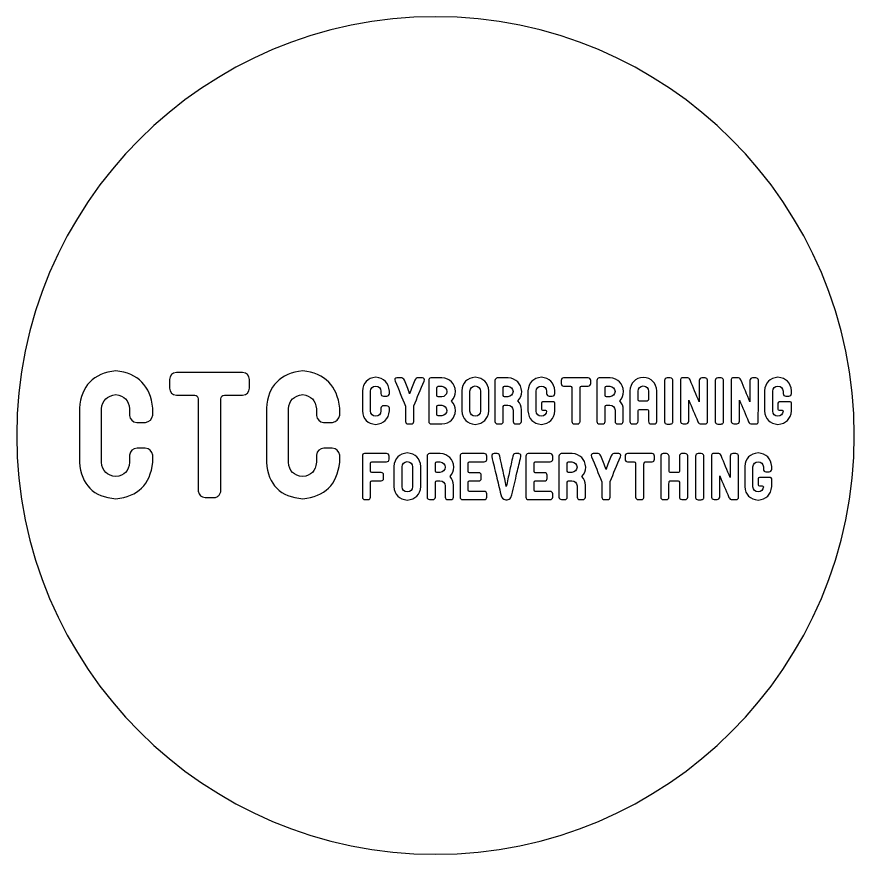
# Model space of a CAD drawing. Extents: x 38 to 447, y 163 to 471.
# Drawn here: x 165.5 to 247.7, y 163.4 to 245.7 of the extents above; entities that cross this region are included whole.
import ezdxf

# ---------------------------------------------------------------- set-up
doc = ezdxf.new("R2010")
doc.units = 0
doc.header["$MEASUREMENT"] = 0
doc.layers.add('LAYER_1', color=7, linetype='CONTINUOUS')

# ---------------------------------------------------------------- blocks, each defined once
blk = doc.blocks.new('BLOCK_13')
at = {"layer": 'LAYER_1', "color": 5}
for points, knots in [([(202.078, 208.702), (202.05, 208.552), (201.963, 208.466), (201.818, 208.442), (201.818, 208.442), (201.497, 208.442), (201.497, 208.442), (201.344, 208.457), (201.257, 208.542), (201.237, 208.696), (201.237, 208.696), (201.237, 208.938), (201.237, 208.938), (201.209, 209.24), (201.044, 209.41), (200.741, 209.445), (200.423, 209.41), (200.249, 209.24), (200.221, 208.938), (200.221, 208.938), (200.221, 206.996), (200.221, 206.996), (200.249, 206.681), (200.423, 206.509), (200.741, 206.482), (201.044, 206.509), (201.209, 206.681), (201.237, 206.996), (201.237, 206.996), (201.237, 207.256), (201.237, 207.256), (201.257, 207.409), (201.348, 207.493), (201.509, 207.51), (201.509, 207.51), (201.806, 207.51), (201.806, 207.51), (201.959, 207.49), (202.05, 207.405), (202.078, 207.256), (202.078, 207.256), (202.078, 206.996), (202.078, 206.996), (201.985, 206.189), (201.54, 205.75), (200.741, 205.677), (199.926, 205.741), (199.487, 206.181), (199.422, 206.996), (199.422, 206.996), (199.422, 208.956), (199.422, 208.956), (199.483, 209.771), (199.922, 210.22), (200.741, 210.305), (201.548, 210.22), (201.993, 209.771), (202.078, 208.956), (202.078, 208.956), (202.078, 208.702), (202.078, 208.702)], [0, 0, 0, 0, 1, 1, 1, 2, 2, 2, 3, 3, 3, 4, 4, 4, 5, 5, 5, 6, 6, 6, 7, 7, 7, 8, 8, 8, 9, 9, 9, 10, 10, 10, 11, 11, 11, 12, 12, 12, 13, 13, 13, 14, 14, 14, 15, 15, 15, 16, 16, 16, 17, 17, 17, 18, 18, 18, 19, 19, 19, 20, 20, 20, 20]), ([(205.32, 210.25), (205.51, 210.218), (205.568, 210.113), (205.495, 209.936), (205.149, 209.121), (204.808, 208.304), (204.473, 207.486), (204.473, 206.977), (204.473, 206.474), (204.473, 205.973), (204.457, 205.824), (204.374, 205.74), (204.225, 205.719), (204.225, 205.719), (203.911, 205.719), (203.911, 205.719), (203.766, 205.736), (203.681, 205.812), (203.657, 205.949), (203.657, 205.949), (203.657, 207.473), (203.657, 207.473), (203.322, 208.296), (202.983, 209.117), (202.64, 209.936), (202.568, 210.117), (202.624, 210.222), (202.81, 210.25), (202.81, 210.25), (203.197, 210.25), (203.197, 210.25), (203.362, 210.258), (203.481, 210.185), (203.554, 210.032), (203.727, 209.581), (203.899, 209.131), (204.068, 208.683), (204.233, 209.131), (204.405, 209.581), (204.582, 210.032), (204.651, 210.185), (204.77, 210.258), (204.939, 210.25), (204.939, 210.25), (205.32, 210.25), (205.32, 210.25)], [0, 0, 0, 0, 1, 1, 1, 2, 2, 2, 3, 3, 3, 4, 4, 4, 5, 5, 5, 6, 6, 6, 7, 7, 7, 8, 8, 8, 9, 9, 9, 10, 10, 10, 11, 11, 11, 12, 12, 12, 13, 13, 13, 14, 14, 14, 15, 15, 15, 15]), ([(208.581, 208.907), (208.568, 208.544), (208.439, 208.232), (208.194, 207.97), (208.439, 207.711), (208.568, 207.405), (208.581, 207.05), (208.5, 206.231), (208.052, 205.788), (207.238, 205.719), (207.238, 205.719), (206.179, 205.719), (206.179, 205.719), (206.026, 205.732), (205.945, 205.814), (205.937, 205.967), (205.937, 205.967), (205.937, 206.239), (205.937, 206.239), (205.937, 206.239), (205.937, 209.718), (205.937, 209.718), (205.937, 209.718), (205.937, 209.996), (205.937, 209.996), (205.945, 210.133), (206.016, 210.22), (206.149, 210.256), (206.149, 210.256), (207.238, 210.256), (207.238, 210.256), (208.048, 210.176), (208.496, 209.726), (208.581, 208.907)], [0, 0, 0, 0, 1, 1, 1, 2, 2, 2, 3, 3, 3, 4, 4, 4, 5, 5, 5, 6, 6, 6, 7, 7, 7, 8, 8, 8, 9, 9, 9, 10, 10, 10, 11, 11, 11, 11]), ([(210.51, 210.305), (211.321, 210.224), (211.767, 209.778), (211.847, 208.968), (211.847, 208.968), (211.847, 206.996), (211.847, 206.996), (211.762, 206.189), (211.317, 205.75), (210.51, 205.677), (209.704, 205.754), (209.262, 206.193), (209.185, 206.996), (209.185, 206.996), (209.185, 208.968), (209.185, 208.968), (209.254, 209.778), (209.696, 210.224), (210.51, 210.305)], [0, 0, 0, 0, 1, 1, 1, 2, 2, 2, 3, 3, 3, 4, 4, 4, 5, 5, 5, 6, 6, 6, 6]), ([(214.708, 207.976), (214.938, 207.737), (215.051, 207.453), (215.047, 207.123), (215.047, 207.123), (215.047, 205.973), (215.047, 205.973), (215.031, 205.816), (214.948, 205.734), (214.799, 205.725), (214.799, 205.725), (214.491, 205.725), (214.491, 205.725), (214.333, 205.734), (214.249, 205.816), (214.237, 205.973), (214.237, 205.973), (214.237, 207.062), (214.237, 207.062), (214.2, 207.373), (214.027, 207.542), (213.716, 207.571), (213.716, 207.571), (213.596, 207.571), (213.596, 207.571), (213.596, 207.571), (213.402, 207.571), (213.402, 207.571), (213.325, 207.562), (213.281, 207.52), (213.269, 207.443), (213.269, 207.443), (213.269, 205.973), (213.269, 205.973), (213.252, 205.816), (213.168, 205.734), (213.015, 205.725), (213.015, 205.725), (212.7, 205.725), (212.7, 205.725), (212.551, 205.738), (212.468, 205.82), (212.452, 205.973), (212.452, 205.973), (212.452, 207.571), (212.452, 207.571), (212.452, 207.571), (212.452, 208.393), (212.452, 208.393), (212.452, 208.393), (212.452, 209.996), (212.452, 209.996), (212.468, 210.137), (212.545, 210.222), (212.682, 210.25), (212.682, 210.25), (212.718, 210.25), (212.718, 210.25), (212.718, 210.25), (213.045, 210.25), (213.045, 210.25), (213.045, 210.25), (213.746, 210.25), (213.746, 210.25), (214.557, 210.17), (215.003, 209.722), (215.083, 208.907), (215.075, 208.548), (214.951, 208.238), (214.708, 207.976)], [0, 0, 0, 0, 1, 1, 1, 2, 2, 2, 3, 3, 3, 4, 4, 4, 5, 5, 5, 6, 6, 6, 7, 7, 7, 8, 8, 8, 9, 9, 9, 10, 10, 10, 11, 11, 11, 12, 12, 12, 13, 13, 13, 14, 14, 14, 15, 15, 15, 16, 16, 16, 17, 17, 17, 18, 18, 18, 19, 19, 19, 20, 20, 20, 21, 21, 21, 22, 22, 22, 23, 23, 23, 23]), ([(217.775, 208.448), (217.622, 208.464), (217.537, 208.55), (217.521, 208.707), (217.521, 208.707), (217.521, 208.938), (217.521, 208.938), (217.489, 209.248), (217.319, 209.417), (217.013, 209.445), (216.694, 209.417), (216.523, 209.248), (216.499, 208.938), (216.499, 208.938), (216.499, 206.99), (216.499, 206.99), (216.523, 206.675), (216.694, 206.508), (217.013, 206.487), (217.307, 206.508), (217.477, 206.667), (217.521, 206.966), (217.505, 207.026), (217.469, 207.06), (217.412, 207.068), (217.412, 207.068), (217.134, 207.068), (217.134, 207.068), (217.058, 207.072), (217.017, 207.11), (217.013, 207.183), (217.013, 207.183), (217.013, 207.764), (217.013, 207.764), (217.021, 207.832), (217.062, 207.871), (217.134, 207.879), (217.134, 207.879), (218.217, 207.879), (218.217, 207.879), (218.281, 207.871), (218.324, 207.832), (218.344, 207.764), (218.344, 207.764), (218.344, 207.25), (218.344, 207.25), (218.344, 207.25), (218.344, 207.068), (218.344, 207.068), (218.344, 207.068), (218.344, 206.996), (218.344, 206.996), (218.255, 206.197), (217.812, 205.758), (217.013, 205.677), (216.198, 205.75), (215.757, 206.189), (215.688, 206.996), (215.688, 206.996), (215.688, 208.968), (215.688, 208.968), (215.757, 209.774), (216.198, 210.22), (217.013, 210.305), (217.815, 210.22), (218.259, 209.774), (218.344, 208.968), (218.344, 208.968), (218.344, 208.714), (218.344, 208.714), (218.32, 208.557), (218.233, 208.468), (218.084, 208.448), (218.084, 208.448), (217.775, 208.448), (217.775, 208.448)], [0, 0, 0, 0, 1, 1, 1, 2, 2, 2, 3, 3, 3, 4, 4, 4, 5, 5, 5, 6, 6, 6, 7, 7, 7, 8, 8, 8, 9, 9, 9, 10, 10, 10, 11, 11, 11, 12, 12, 12, 13, 13, 13, 14, 14, 14, 15, 15, 15, 16, 16, 16, 17, 17, 17, 18, 18, 18, 19, 19, 19, 20, 20, 20, 21, 21, 21, 22, 22, 22, 23, 23, 23, 24, 24, 24, 25, 25, 25, 25]), ([(221.598, 210.25), (221.747, 210.23), (221.832, 210.145), (221.852, 209.996), (221.852, 209.996), (221.852, 209.682), (221.852, 209.682), (221.832, 209.528), (221.747, 209.444), (221.598, 209.427), (221.598, 209.427), (220.939, 209.427), (220.939, 209.427), (220.858, 209.416), (220.816, 209.373), (220.812, 209.301), (220.808, 209.159), (220.806, 209.02), (220.806, 208.883), (220.806, 207.911), (220.806, 206.942), (220.806, 205.973), (220.806, 205.973), (220.806, 205.931), (220.806, 205.931), (220.794, 205.895), (220.78, 205.863), (220.763, 205.834), (220.739, 205.798), (220.713, 205.772), (220.685, 205.756), (220.677, 205.752), (220.675, 205.747), (220.679, 205.743), (220.679, 205.743), (220.673, 205.743), (220.673, 205.743), (220.633, 205.723), (220.592, 205.715), (220.552, 205.719), (220.552, 205.719), (220.237, 205.719), (220.237, 205.719), (220.096, 205.732), (220.013, 205.808), (219.989, 205.949), (219.989, 205.949), (219.989, 209.301), (219.989, 209.301), (219.981, 209.373), (219.939, 209.416), (219.862, 209.427), (219.862, 209.427), (219.197, 209.427), (219.197, 209.427), (219.043, 209.444), (218.961, 209.528), (218.949, 209.682), (218.949, 209.682), (218.949, 209.996), (218.949, 209.996), (218.961, 210.145), (219.043, 210.23), (219.197, 210.25), (219.197, 210.25), (221.598, 210.25), (221.598, 210.25)], [0, 0, 0, 0, 1, 1, 1, 2, 2, 2, 3, 3, 3, 4, 4, 4, 5, 5, 5, 6, 6, 6, 7, 7, 7, 8, 8, 8, 9, 9, 9, 10, 10, 10, 11, 11, 11, 12, 12, 12, 13, 13, 13, 14, 14, 14, 15, 15, 15, 16, 16, 16, 17, 17, 17, 18, 18, 18, 19, 19, 19, 20, 20, 20, 21, 21, 21, 22, 22, 22, 22]), ([(224.714, 207.976), (224.943, 207.737), (225.056, 207.453), (225.052, 207.123), (225.052, 207.123), (225.052, 205.973), (225.052, 205.973), (225.036, 205.816), (224.953, 205.734), (224.804, 205.725), (224.804, 205.725), (224.496, 205.725), (224.496, 205.725), (224.338, 205.734), (224.254, 205.816), (224.242, 205.973), (224.242, 205.973), (224.242, 207.062), (224.242, 207.062), (224.205, 207.373), (224.032, 207.542), (223.721, 207.571), (223.721, 207.571), (223.6, 207.571), (223.6, 207.571), (223.6, 207.571), (223.407, 207.571), (223.407, 207.571), (223.33, 207.562), (223.286, 207.52), (223.274, 207.443), (223.274, 207.443), (223.274, 205.973), (223.274, 205.973), (223.258, 205.816), (223.173, 205.734), (223.02, 205.725), (223.02, 205.725), (222.705, 205.725), (222.705, 205.725), (222.556, 205.738), (222.473, 205.82), (222.457, 205.973), (222.457, 205.973), (222.457, 207.571), (222.457, 207.571), (222.457, 207.571), (222.457, 208.393), (222.457, 208.393), (222.457, 208.393), (222.457, 209.996), (222.457, 209.996), (222.473, 210.137), (222.55, 210.222), (222.687, 210.25), (222.687, 210.25), (222.723, 210.25), (222.723, 210.25), (222.723, 210.25), (223.05, 210.25), (223.05, 210.25), (223.05, 210.25), (223.752, 210.25), (223.752, 210.25), (224.562, 210.17), (225.008, 209.722), (225.088, 208.907), (225.08, 208.548), (224.955, 208.238), (224.714, 207.976)], [0, 0, 0, 0, 1, 1, 1, 2, 2, 2, 3, 3, 3, 4, 4, 4, 5, 5, 5, 6, 6, 6, 7, 7, 7, 8, 8, 8, 9, 9, 9, 10, 10, 10, 11, 11, 11, 12, 12, 12, 13, 13, 13, 14, 14, 14, 15, 15, 15, 16, 16, 16, 17, 17, 17, 18, 18, 18, 19, 19, 19, 20, 20, 20, 21, 21, 21, 22, 22, 22, 23, 23, 23, 23]), ([(227.024, 210.298), (227.835, 210.222), (228.279, 209.776), (228.355, 208.962), (228.355, 208.962), (228.355, 205.967), (228.355, 205.967), (228.335, 205.818), (228.252, 205.736), (228.107, 205.719), (228.107, 205.719), (227.787, 205.719), (227.787, 205.719), (227.633, 205.74), (227.551, 205.826), (227.539, 205.98), (227.539, 205.98), (227.539, 207.026), (227.539, 207.026), (227.53, 207.099), (227.49, 207.141), (227.418, 207.153), (227.418, 207.153), (226.637, 207.153), (226.637, 207.153), (226.56, 207.141), (226.518, 207.099), (226.51, 207.026), (226.51, 207.026), (226.51, 205.98), (226.51, 205.98), (226.494, 205.822), (226.409, 205.736), (226.256, 205.719), (226.256, 205.719), (225.941, 205.719), (225.941, 205.719), (225.796, 205.732), (225.714, 205.808), (225.693, 205.949), (225.693, 205.949), (225.693, 208.962), (225.693, 208.962), (225.766, 209.773), (226.21, 210.218), (227.024, 210.298)], [0, 0, 0, 0, 1, 1, 1, 2, 2, 2, 3, 3, 3, 4, 4, 4, 5, 5, 5, 6, 6, 6, 7, 7, 7, 8, 8, 8, 9, 9, 9, 10, 10, 10, 11, 11, 11, 12, 12, 12, 13, 13, 13, 14, 14, 14, 15, 15, 15, 15]), ([(229.928, 209.984), (229.928, 209.984), (229.928, 206.409), (229.928, 206.409), (229.928, 206.409), (229.928, 205.962), (229.928, 205.962), (229.928, 205.962), (229.928, 205.931), (229.928, 205.931), (229.919, 205.891), (229.906, 205.856), (229.885, 205.828), (229.865, 205.792), (229.839, 205.764), (229.807, 205.743), (229.807, 205.743), (229.801, 205.743), (229.801, 205.743), (229.793, 205.743), (229.791, 205.741), (229.795, 205.738), (229.754, 205.721), (229.714, 205.714), (229.674, 205.714), (229.674, 205.714), (229.359, 205.714), (229.359, 205.714), (229.21, 205.717), (229.127, 205.794), (229.111, 205.943), (229.111, 205.943), (229.111, 209.99), (229.111, 209.99), (229.119, 210.139), (229.202, 210.226), (229.359, 210.25), (229.359, 210.25), (229.674, 210.25), (229.674, 210.25), (229.762, 210.242), (229.833, 210.2), (229.885, 210.123), (229.914, 210.079), (229.928, 210.032), (229.928, 209.984)], [0, 0, 0, 0, 1, 1, 1, 2, 2, 2, 3, 3, 3, 4, 4, 4, 5, 5, 5, 6, 6, 6, 7, 7, 7, 8, 8, 8, 9, 9, 9, 10, 10, 10, 11, 11, 11, 12, 12, 12, 13, 13, 13, 14, 14, 14, 15, 15, 15, 15]), ([(233.334, 205.943), (233.329, 205.802), (233.257, 205.732), (233.116, 205.732), (233.116, 205.732), (233.079, 205.732), (233.079, 205.732), (233.079, 205.732), (233.031, 205.732), (233.031, 205.732), (233.031, 205.732), (232.789, 205.732), (232.789, 205.732), (232.789, 205.732), (232.765, 205.732), (232.765, 205.732), (232.765, 205.732), (232.729, 205.732), (232.729, 205.732), (232.563, 205.723), (232.448, 205.794), (232.384, 205.943), (232.081, 206.653), (231.783, 207.363), (231.488, 208.072), (231.488, 208.072), (231.488, 206.421), (231.488, 206.421), (231.488, 206.421), (231.488, 205.986), (231.488, 205.986), (231.472, 205.828), (231.388, 205.743), (231.234, 205.732), (231.234, 205.732), (230.926, 205.732), (230.926, 205.732), (230.781, 205.743), (230.7, 205.82), (230.684, 205.962), (230.684, 205.962), (230.684, 210.057), (230.684, 210.057), (230.684, 210.057), (230.684, 210.087), (230.684, 210.087), (230.692, 210.208), (230.76, 210.263), (230.89, 210.25), (230.89, 210.25), (230.974, 210.25), (230.974, 210.25), (230.974, 210.25), (231.21, 210.25), (231.21, 210.25), (231.21, 210.25), (231.271, 210.25), (231.271, 210.25), (231.432, 210.263), (231.551, 210.192), (231.628, 210.039), (231.918, 209.317), (232.214, 208.599), (232.517, 207.885), (232.517, 207.885), (232.517, 209.996), (232.517, 209.996), (232.533, 210.145), (232.618, 210.23), (232.771, 210.25), (232.771, 210.25), (233.085, 210.25), (233.085, 210.25), (233.226, 210.238), (233.311, 210.161), (233.339, 210.021), (233.339, 210.021), (233.339, 208.889), (233.339, 208.889), (233.339, 208.889), (233.339, 207.057), (233.339, 207.057), (233.335, 206.693), (233.334, 206.332), (233.334, 205.973), (233.334, 205.973), (233.334, 205.943), (233.334, 205.943)], [0, 0, 0, 0, 1, 1, 1, 2, 2, 2, 3, 3, 3, 4, 4, 4, 5, 5, 5, 6, 6, 6, 7, 7, 7, 8, 8, 8, 9, 9, 9, 10, 10, 10, 11, 11, 11, 12, 12, 12, 13, 13, 13, 14, 14, 14, 15, 15, 15, 16, 16, 16, 17, 17, 17, 18, 18, 18, 19, 19, 19, 20, 20, 20, 21, 21, 21, 22, 22, 22, 23, 23, 23, 24, 24, 24, 25, 25, 25, 26, 26, 26, 27, 27, 27, 28, 28, 28, 29, 29, 29, 29]), ([(234.912, 209.984), (234.912, 209.984), (234.912, 206.409), (234.912, 206.409), (234.912, 206.409), (234.912, 205.962), (234.912, 205.962), (234.912, 205.962), (234.912, 205.931), (234.912, 205.931), (234.904, 205.891), (234.89, 205.856), (234.87, 205.828), (234.85, 205.792), (234.824, 205.764), (234.791, 205.743), (234.791, 205.743), (234.785, 205.743), (234.785, 205.743), (234.777, 205.743), (234.775, 205.741), (234.779, 205.738), (234.739, 205.721), (234.698, 205.714), (234.658, 205.714), (234.658, 205.714), (234.344, 205.714), (234.344, 205.714), (234.194, 205.717), (234.112, 205.794), (234.096, 205.943), (234.096, 205.943), (234.096, 209.99), (234.096, 209.99), (234.104, 210.139), (234.187, 210.226), (234.344, 210.25), (234.344, 210.25), (234.658, 210.25), (234.658, 210.25), (234.747, 210.242), (234.817, 210.2), (234.87, 210.123), (234.898, 210.079), (234.912, 210.032), (234.912, 209.984)], [0, 0, 0, 0, 1, 1, 1, 2, 2, 2, 3, 3, 3, 4, 4, 4, 5, 5, 5, 6, 6, 6, 7, 7, 7, 8, 8, 8, 9, 9, 9, 10, 10, 10, 11, 11, 11, 12, 12, 12, 13, 13, 13, 14, 14, 14, 15, 15, 15, 15]), ([(238.318, 205.943), (238.314, 205.802), (238.241, 205.732), (238.1, 205.732), (238.1, 205.732), (238.064, 205.732), (238.064, 205.732), (238.064, 205.732), (238.015, 205.732), (238.015, 205.732), (238.015, 205.732), (237.774, 205.732), (237.774, 205.732), (237.774, 205.732), (237.749, 205.732), (237.749, 205.732), (237.749, 205.732), (237.713, 205.732), (237.713, 205.732), (237.548, 205.723), (237.433, 205.794), (237.368, 205.943), (237.066, 206.653), (236.767, 207.363), (236.473, 208.072), (236.473, 208.072), (236.473, 206.421), (236.473, 206.421), (236.473, 206.421), (236.473, 205.986), (236.473, 205.986), (236.457, 205.828), (236.372, 205.743), (236.219, 205.732), (236.219, 205.732), (235.91, 205.732), (235.91, 205.732), (235.765, 205.743), (235.684, 205.82), (235.668, 205.962), (235.668, 205.962), (235.668, 210.057), (235.668, 210.057), (235.668, 210.057), (235.668, 210.087), (235.668, 210.087), (235.677, 210.208), (235.745, 210.263), (235.874, 210.25), (235.874, 210.25), (235.959, 210.25), (235.959, 210.25), (235.959, 210.25), (236.195, 210.25), (236.195, 210.25), (236.195, 210.25), (236.255, 210.25), (236.255, 210.25), (236.417, 210.263), (236.535, 210.192), (236.612, 210.039), (236.902, 209.317), (237.199, 208.599), (237.501, 207.885), (237.501, 207.885), (237.501, 209.996), (237.501, 209.996), (237.517, 210.145), (237.602, 210.23), (237.755, 210.25), (237.755, 210.25), (238.07, 210.25), (238.07, 210.25), (238.211, 210.238), (238.296, 210.161), (238.324, 210.021), (238.324, 210.021), (238.324, 208.889), (238.324, 208.889), (238.324, 208.889), (238.324, 207.057), (238.324, 207.057), (238.32, 206.693), (238.318, 206.332), (238.318, 205.973), (238.318, 205.973), (238.318, 205.943), (238.318, 205.943)], [0, 0, 0, 0, 1, 1, 1, 2, 2, 2, 3, 3, 3, 4, 4, 4, 5, 5, 5, 6, 6, 6, 7, 7, 7, 8, 8, 8, 9, 9, 9, 10, 10, 10, 11, 11, 11, 12, 12, 12, 13, 13, 13, 14, 14, 14, 15, 15, 15, 16, 16, 16, 17, 17, 17, 18, 18, 18, 19, 19, 19, 20, 20, 20, 21, 21, 21, 22, 22, 22, 23, 23, 23, 24, 24, 24, 25, 25, 25, 26, 26, 26, 27, 27, 27, 28, 28, 28, 29, 29, 29, 29]), ([(241.016, 208.448), (240.862, 208.464), (240.778, 208.55), (240.762, 208.707), (240.762, 208.707), (240.762, 208.938), (240.762, 208.938), (240.729, 209.248), (240.56, 209.417), (240.253, 209.445), (239.935, 209.417), (239.763, 209.248), (239.739, 208.938), (239.739, 208.938), (239.739, 206.99), (239.739, 206.99), (239.763, 206.675), (239.935, 206.508), (240.253, 206.487), (240.548, 206.508), (240.717, 206.667), (240.762, 206.966), (240.745, 207.026), (240.709, 207.06), (240.653, 207.068), (240.653, 207.068), (240.375, 207.068), (240.375, 207.068), (240.298, 207.072), (240.258, 207.11), (240.253, 207.183), (240.253, 207.183), (240.253, 207.764), (240.253, 207.764), (240.262, 207.832), (240.302, 207.871), (240.375, 207.879), (240.375, 207.879), (241.457, 207.879), (241.457, 207.879), (241.522, 207.871), (241.564, 207.832), (241.585, 207.764), (241.585, 207.764), (241.585, 207.25), (241.585, 207.25), (241.585, 207.25), (241.585, 207.068), (241.585, 207.068), (241.585, 207.068), (241.585, 206.996), (241.585, 206.996), (241.496, 206.197), (241.052, 205.758), (240.253, 205.677), (239.439, 205.75), (238.997, 206.189), (238.929, 206.996), (238.929, 206.996), (238.929, 208.968), (238.929, 208.968), (238.997, 209.774), (239.439, 210.22), (240.253, 210.305), (241.056, 210.22), (241.5, 209.774), (241.585, 208.968), (241.585, 208.968), (241.585, 208.714), (241.585, 208.714), (241.56, 208.557), (241.473, 208.468), (241.324, 208.448), (241.324, 208.448), (241.016, 208.448), (241.016, 208.448)], [0, 0, 0, 0, 1, 1, 1, 2, 2, 2, 3, 3, 3, 4, 4, 4, 5, 5, 5, 6, 6, 6, 7, 7, 7, 8, 8, 8, 9, 9, 9, 10, 10, 10, 11, 11, 11, 12, 12, 12, 13, 13, 13, 14, 14, 14, 15, 15, 15, 16, 16, 16, 17, 17, 17, 18, 18, 18, 19, 19, 19, 20, 20, 20, 21, 21, 21, 22, 22, 22, 23, 23, 23, 24, 24, 24, 25, 25, 25, 25]), ([(207.214, 208.387), (207.524, 208.411), (207.693, 208.585), (207.722, 208.907), (207.693, 209.222), (207.524, 209.393), (207.214, 209.421), (207.214, 209.421), (206.869, 209.421), (206.869, 209.421), (206.792, 209.41), (206.752, 209.365), (206.748, 209.288), (206.748, 209.288), (206.748, 208.515), (206.748, 208.515), (206.752, 208.43), (206.794, 208.387), (206.875, 208.387), (206.875, 208.387), (207.214, 208.387), (207.214, 208.387)], [0, 0, 0, 0, 1, 1, 1, 2, 2, 2, 3, 3, 3, 4, 4, 4, 5, 5, 5, 6, 6, 6, 7, 7, 7, 7]), ([(211.03, 206.99), (211.03, 206.99), (211.03, 208.944), (211.03, 208.944), (210.998, 209.258), (210.825, 209.43), (210.51, 209.458), (210.196, 209.425), (210.024, 209.254), (209.996, 208.944), (209.996, 208.944), (209.996, 206.99), (209.996, 206.99), (210.024, 206.675), (210.196, 206.508), (210.51, 206.487), (210.825, 206.508), (210.998, 206.675), (211.03, 206.99)], [0, 0, 0, 0, 1, 1, 1, 2, 2, 2, 3, 3, 3, 4, 4, 4, 5, 5, 5, 6, 6, 6, 6]), ([(213.716, 208.393), (214.027, 208.422), (214.2, 208.593), (214.237, 208.907), (214.2, 209.222), (214.027, 209.393), (213.716, 209.421), (213.716, 209.421), (213.402, 209.421), (213.402, 209.421), (213.321, 209.414), (213.277, 209.371), (213.269, 209.295), (213.269, 209.295), (213.269, 208.52), (213.269, 208.52), (213.277, 208.439), (213.321, 208.397), (213.402, 208.393), (213.402, 208.393), (213.716, 208.393), (213.716, 208.393)], [0, 0, 0, 0, 1, 1, 1, 2, 2, 2, 3, 3, 3, 4, 4, 4, 5, 5, 5, 6, 6, 6, 7, 7, 7, 7]), ([(223.721, 208.393), (224.032, 208.422), (224.205, 208.593), (224.242, 208.907), (224.205, 209.222), (224.032, 209.393), (223.721, 209.421), (223.721, 209.421), (223.407, 209.421), (223.407, 209.421), (223.326, 209.414), (223.282, 209.371), (223.274, 209.295), (223.274, 209.295), (223.274, 208.52), (223.274, 208.52), (223.282, 208.439), (223.326, 208.397), (223.407, 208.393), (223.407, 208.393), (223.721, 208.393), (223.721, 208.393)], [0, 0, 0, 0, 1, 1, 1, 2, 2, 2, 3, 3, 3, 4, 4, 4, 5, 5, 5, 6, 6, 6, 7, 7, 7, 7]), ([(227.539, 208.097), (227.539, 208.097), (227.539, 208.938), (227.539, 208.938), (227.506, 209.252), (227.335, 209.423), (227.024, 209.452), (226.71, 209.419), (226.538, 209.248), (226.51, 208.938), (226.51, 208.938), (226.51, 208.097), (226.51, 208.097), (226.514, 208.012), (226.556, 207.97), (226.637, 207.97), (226.637, 207.97), (227.418, 207.97), (227.418, 207.97), (227.486, 207.978), (227.526, 208.02), (227.539, 208.097)], [0, 0, 0, 0, 1, 1, 1, 2, 2, 2, 3, 3, 3, 4, 4, 4, 5, 5, 5, 6, 6, 6, 7, 7, 7, 7]), ([(207.214, 206.53), (207.524, 206.554), (207.693, 206.727), (207.722, 207.05), (207.689, 207.36), (207.52, 207.532), (207.214, 207.564), (207.214, 207.564), (206.875, 207.564), (206.875, 207.564), (206.794, 207.556), (206.752, 207.512), (206.748, 207.431), (206.748, 207.431), (206.748, 206.657), (206.748, 206.657), (206.752, 206.576), (206.792, 206.534), (206.869, 206.53), (206.869, 206.53), (207.214, 206.53), (207.214, 206.53)], [0, 0, 0, 0, 1, 1, 1, 2, 2, 2, 3, 3, 3, 4, 4, 4, 5, 5, 5, 6, 6, 6, 7, 7, 7, 7]), ([(201.8, 202.823), (201.949, 202.799), (202.036, 202.712), (202.06, 202.563), (202.06, 202.563), (202.06, 202.249), (202.06, 202.249), (202.036, 202.087), (201.947, 202.003), (201.794, 201.994), (201.794, 201.994), (200.354, 201.994), (200.354, 201.994), (200.273, 201.986), (200.229, 201.942), (200.221, 201.861), (200.221, 201.861), (200.221, 201.081), (200.221, 201.081), (200.229, 201), (200.273, 200.958), (200.354, 200.954), (200.354, 200.954), (201.267, 200.954), (201.267, 200.954), (201.416, 200.934), (201.499, 200.851), (201.515, 200.706), (201.515, 200.706), (201.515, 200.379), (201.515, 200.379), (201.499, 200.222), (201.414, 200.142), (201.261, 200.137), (201.261, 200.137), (200.354, 200.137), (200.354, 200.137), (200.273, 200.125), (200.229, 200.079), (200.221, 199.998), (200.221, 199.998), (200.221, 199.326), (200.221, 199.326), (200.221, 199.326), (200.221, 198.54), (200.221, 198.54), (200.209, 198.387), (200.126, 198.303), (199.973, 198.286), (199.973, 198.286), (199.664, 198.286), (199.664, 198.286), (199.519, 198.294), (199.439, 198.369), (199.422, 198.51), (199.422, 198.51), (199.422, 199.326), (199.422, 199.326), (199.422, 199.326), (199.422, 199.405), (199.422, 199.405), (199.422, 199.405), (199.422, 202.284), (199.422, 202.284), (199.422, 202.284), (199.422, 202.569), (199.422, 202.569), (199.426, 202.71), (199.497, 202.795), (199.634, 202.823), (199.634, 202.823), (201.8, 202.823), (201.8, 202.823)], [0, 0, 0, 0, 1, 1, 1, 2, 2, 2, 3, 3, 3, 4, 4, 4, 5, 5, 5, 6, 6, 6, 7, 7, 7, 8, 8, 8, 9, 9, 9, 10, 10, 10, 11, 11, 11, 12, 12, 12, 13, 13, 13, 14, 14, 14, 15, 15, 15, 16, 16, 16, 17, 17, 17, 18, 18, 18, 19, 19, 19, 20, 20, 20, 21, 21, 21, 22, 22, 22, 23, 23, 23, 24, 24, 24, 24]), ([(203.838, 202.871), (204.649, 202.791), (205.094, 202.345), (205.175, 201.535), (205.175, 201.535), (205.175, 199.563), (205.175, 199.563), (205.09, 198.756), (204.645, 198.316), (203.838, 198.244), (203.031, 198.32), (202.59, 198.76), (202.513, 199.563), (202.513, 199.563), (202.513, 201.535), (202.513, 201.535), (202.582, 202.345), (203.024, 202.791), (203.838, 202.871)], [0, 0, 0, 0, 1, 1, 1, 2, 2, 2, 3, 3, 3, 4, 4, 4, 5, 5, 5, 6, 6, 6, 6]), ([(208.036, 200.543), (208.266, 200.304), (208.379, 200.02), (208.375, 199.69), (208.375, 199.69), (208.375, 198.54), (208.375, 198.54), (208.359, 198.383), (208.276, 198.301), (208.127, 198.292), (208.127, 198.292), (207.818, 198.292), (207.818, 198.292), (207.661, 198.301), (207.577, 198.383), (207.565, 198.54), (207.565, 198.54), (207.565, 199.629), (207.565, 199.629), (207.528, 199.94), (207.355, 200.109), (207.044, 200.137), (207.044, 200.137), (206.923, 200.137), (206.923, 200.137), (206.923, 200.137), (206.73, 200.137), (206.73, 200.137), (206.653, 200.129), (206.609, 200.087), (206.597, 200.01), (206.597, 200.01), (206.597, 198.54), (206.597, 198.54), (206.58, 198.383), (206.496, 198.301), (206.343, 198.292), (206.343, 198.292), (206.028, 198.292), (206.028, 198.292), (205.879, 198.305), (205.796, 198.387), (205.78, 198.54), (205.78, 198.54), (205.78, 200.137), (205.78, 200.137), (205.78, 200.137), (205.78, 200.96), (205.78, 200.96), (205.78, 200.96), (205.78, 202.563), (205.78, 202.563), (205.796, 202.704), (205.873, 202.789), (206.01, 202.817), (206.01, 202.817), (206.046, 202.817), (206.046, 202.817), (206.046, 202.817), (206.373, 202.817), (206.373, 202.817), (206.373, 202.817), (207.074, 202.817), (207.074, 202.817), (207.885, 202.736), (208.331, 202.289), (208.411, 201.474), (208.403, 201.115), (208.278, 200.804), (208.036, 200.543)], [0, 0, 0, 0, 1, 1, 1, 2, 2, 2, 3, 3, 3, 4, 4, 4, 5, 5, 5, 6, 6, 6, 7, 7, 7, 8, 8, 8, 9, 9, 9, 10, 10, 10, 11, 11, 11, 12, 12, 12, 13, 13, 13, 14, 14, 14, 15, 15, 15, 16, 16, 16, 17, 17, 17, 18, 18, 18, 19, 19, 19, 20, 20, 20, 21, 21, 21, 22, 22, 22, 23, 23, 23, 23]), ([(209.942, 201.994), (209.865, 201.982), (209.823, 201.94), (209.815, 201.868), (209.815, 201.868), (209.815, 201.05), (209.815, 201.05), (209.827, 200.978), (209.869, 200.937), (209.942, 200.93), (209.942, 200.93), (210.855, 200.93), (210.855, 200.93), (211.008, 200.917), (211.093, 200.835), (211.109, 200.682), (211.109, 200.682), (211.109, 200.367), (211.109, 200.367), (211.093, 200.21), (211.006, 200.127), (210.849, 200.119), (210.849, 200.119), (209.942, 200.119), (209.942, 200.119), (209.869, 200.111), (209.827, 200.071), (209.815, 199.998), (209.815, 199.998), (209.815, 199.224), (209.815, 199.224), (209.823, 199.143), (209.865, 199.101), (209.942, 199.097), (209.942, 199.097), (211.4, 199.097), (211.4, 199.097), (211.545, 199.076), (211.631, 198.992), (211.66, 198.843), (211.66, 198.843), (211.66, 198.528), (211.66, 198.528), (211.631, 198.375), (211.541, 198.294), (211.388, 198.286), (211.388, 198.286), (209.258, 198.286), (209.258, 198.286), (209.109, 198.29), (209.028, 198.369), (209.016, 198.522), (209.016, 198.522), (209.016, 198.806), (209.016, 198.806), (209.016, 198.806), (209.016, 202.284), (209.016, 202.284), (209.016, 202.284), (209.016, 202.563), (209.016, 202.563), (209.02, 202.704), (209.093, 202.791), (209.234, 202.823), (209.234, 202.823), (211.4, 202.823), (211.4, 202.823), (211.545, 202.795), (211.631, 202.708), (211.66, 202.563), (211.66, 202.563), (211.66, 202.242), (211.66, 202.242), (211.631, 202.089), (211.541, 202.006), (211.388, 201.994), (211.388, 201.994), (209.942, 201.994), (209.942, 201.994)], [0, 0, 0, 0, 1, 1, 1, 2, 2, 2, 3, 3, 3, 4, 4, 4, 5, 5, 5, 6, 6, 6, 7, 7, 7, 8, 8, 8, 9, 9, 9, 10, 10, 10, 11, 11, 11, 12, 12, 12, 13, 13, 13, 14, 14, 14, 15, 15, 15, 16, 16, 16, 17, 17, 17, 18, 18, 18, 19, 19, 19, 20, 20, 20, 21, 21, 21, 22, 22, 22, 23, 23, 23, 24, 24, 24, 25, 25, 25, 26, 26, 26, 26]), ([(214.103, 198.764), (214.075, 198.635), (214.023, 198.516), (213.946, 198.407), (213.829, 198.303), (213.69, 198.26), (213.529, 198.281), (213.238, 198.308), (213.073, 198.474), (213.033, 198.776), (212.883, 199.389), (212.734, 200.002), (212.585, 200.615), (212.432, 201.248), (212.278, 201.883), (212.126, 202.521), (212.117, 202.686), (212.198, 202.785), (212.367, 202.817), (212.367, 202.817), (212.682, 202.817), (212.682, 202.817), (212.827, 202.793), (212.908, 202.706), (212.924, 202.557), (213.138, 201.561), (213.351, 200.569), (213.565, 199.581), (213.666, 200.069), (213.769, 200.556), (213.874, 201.045), (213.982, 201.54), (214.091, 202.038), (214.2, 202.539), (214.22, 202.696), (214.305, 202.789), (214.454, 202.817), (214.454, 202.817), (214.769, 202.817), (214.769, 202.817), (214.793, 202.809), (214.817, 202.803), (214.841, 202.799), (214.97, 202.743), (215.023, 202.65), (214.999, 202.521), (214.87, 201.98), (214.741, 201.442), (214.612, 200.906), (214.442, 200.192), (214.273, 199.478), (214.103, 198.764)], [0, 0, 0, 0, 1, 1, 1, 2, 2, 2, 3, 3, 3, 4, 4, 4, 5, 5, 5, 6, 6, 6, 7, 7, 7, 8, 8, 8, 9, 9, 9, 10, 10, 10, 11, 11, 11, 12, 12, 12, 13, 13, 13, 14, 14, 14, 15, 15, 15, 16, 16, 16, 17, 17, 17, 17]), ([(216.414, 201.994), (216.337, 201.982), (216.295, 201.94), (216.287, 201.868), (216.287, 201.868), (216.287, 201.05), (216.287, 201.05), (216.299, 200.978), (216.342, 200.937), (216.414, 200.93), (216.414, 200.93), (217.328, 200.93), (217.328, 200.93), (217.481, 200.917), (217.566, 200.835), (217.582, 200.682), (217.582, 200.682), (217.582, 200.367), (217.582, 200.367), (217.566, 200.21), (217.479, 200.127), (217.321, 200.119), (217.321, 200.119), (216.414, 200.119), (216.414, 200.119), (216.342, 200.111), (216.299, 200.071), (216.287, 199.998), (216.287, 199.998), (216.287, 199.224), (216.287, 199.224), (216.295, 199.143), (216.337, 199.101), (216.414, 199.097), (216.414, 199.097), (217.872, 199.097), (217.872, 199.097), (218.017, 199.076), (218.104, 198.992), (218.132, 198.843), (218.132, 198.843), (218.132, 198.528), (218.132, 198.528), (218.104, 198.375), (218.013, 198.294), (217.86, 198.286), (217.86, 198.286), (215.731, 198.286), (215.731, 198.286), (215.581, 198.29), (215.501, 198.369), (215.489, 198.522), (215.489, 198.522), (215.489, 198.806), (215.489, 198.806), (215.489, 198.806), (215.489, 202.284), (215.489, 202.284), (215.489, 202.284), (215.489, 202.563), (215.489, 202.563), (215.493, 202.704), (215.565, 202.791), (215.706, 202.823), (215.706, 202.823), (217.872, 202.823), (217.872, 202.823), (218.017, 202.795), (218.104, 202.708), (218.132, 202.563), (218.132, 202.563), (218.132, 202.242), (218.132, 202.242), (218.104, 202.089), (218.013, 202.006), (217.86, 201.994), (217.86, 201.994), (216.414, 201.994), (216.414, 201.994)], [0, 0, 0, 0, 1, 1, 1, 2, 2, 2, 3, 3, 3, 4, 4, 4, 5, 5, 5, 6, 6, 6, 7, 7, 7, 8, 8, 8, 9, 9, 9, 10, 10, 10, 11, 11, 11, 12, 12, 12, 13, 13, 13, 14, 14, 14, 15, 15, 15, 16, 16, 16, 17, 17, 17, 18, 18, 18, 19, 19, 19, 20, 20, 20, 21, 21, 21, 22, 22, 22, 23, 23, 23, 24, 24, 24, 25, 25, 25, 26, 26, 26, 26]), ([(220.993, 200.543), (221.223, 200.304), (221.336, 200.02), (221.332, 199.69), (221.332, 199.69), (221.332, 198.54), (221.332, 198.54), (221.316, 198.383), (221.233, 198.301), (221.084, 198.292), (221.084, 198.292), (220.775, 198.292), (220.775, 198.292), (220.618, 198.301), (220.534, 198.383), (220.522, 198.54), (220.522, 198.54), (220.522, 199.629), (220.522, 199.629), (220.485, 199.94), (220.312, 200.109), (220.001, 200.137), (220.001, 200.137), (219.88, 200.137), (219.88, 200.137), (219.88, 200.137), (219.687, 200.137), (219.687, 200.137), (219.61, 200.129), (219.566, 200.087), (219.553, 200.01), (219.553, 200.01), (219.553, 198.54), (219.553, 198.54), (219.537, 198.383), (219.453, 198.301), (219.3, 198.292), (219.3, 198.292), (218.985, 198.292), (218.985, 198.292), (218.836, 198.305), (218.753, 198.387), (218.737, 198.54), (218.737, 198.54), (218.737, 200.137), (218.737, 200.137), (218.737, 200.137), (218.737, 200.96), (218.737, 200.96), (218.737, 200.96), (218.737, 202.563), (218.737, 202.563), (218.753, 202.704), (218.83, 202.789), (218.967, 202.817), (218.967, 202.817), (219.003, 202.817), (219.003, 202.817), (219.003, 202.817), (219.33, 202.817), (219.33, 202.817), (219.33, 202.817), (220.031, 202.817), (220.031, 202.817), (220.842, 202.736), (221.288, 202.289), (221.368, 201.474), (221.36, 201.115), (221.235, 200.804), (220.993, 200.543)], [0, 0, 0, 0, 1, 1, 1, 2, 2, 2, 3, 3, 3, 4, 4, 4, 5, 5, 5, 6, 6, 6, 7, 7, 7, 8, 8, 8, 9, 9, 9, 10, 10, 10, 11, 11, 11, 12, 12, 12, 13, 13, 13, 14, 14, 14, 15, 15, 15, 16, 16, 16, 17, 17, 17, 18, 18, 18, 19, 19, 19, 20, 20, 20, 21, 21, 21, 22, 22, 22, 23, 23, 23, 23]), ([(224.611, 202.817), (224.8, 202.785), (224.859, 202.68), (224.786, 202.502), (224.439, 201.688), (224.099, 200.871), (223.764, 200.053), (223.764, 199.544), (223.764, 199.041), (223.764, 198.54), (223.748, 198.391), (223.665, 198.307), (223.516, 198.286), (223.516, 198.286), (223.201, 198.286), (223.201, 198.286), (223.056, 198.303), (222.971, 198.379), (222.947, 198.516), (222.947, 198.516), (222.947, 200.04), (222.947, 200.04), (222.612, 200.863), (222.274, 201.684), (221.931, 202.502), (221.858, 202.684), (221.915, 202.789), (222.1, 202.817), (222.1, 202.817), (222.487, 202.817), (222.487, 202.817), (222.653, 202.825), (222.772, 202.752), (222.844, 202.599), (223.018, 202.147), (223.189, 201.698), (223.359, 201.25), (223.524, 201.698), (223.695, 202.147), (223.873, 202.599), (223.941, 202.752), (224.06, 202.825), (224.23, 202.817), (224.23, 202.817), (224.611, 202.817), (224.611, 202.817)], [0, 0, 0, 0, 1, 1, 1, 2, 2, 2, 3, 3, 3, 4, 4, 4, 5, 5, 5, 6, 6, 6, 7, 7, 7, 8, 8, 8, 9, 9, 9, 10, 10, 10, 11, 11, 11, 12, 12, 12, 13, 13, 13, 14, 14, 14, 15, 15, 15, 15]), ([(227.877, 202.817), (228.026, 202.797), (228.111, 202.712), (228.131, 202.563), (228.131, 202.563), (228.131, 202.249), (228.131, 202.249), (228.111, 202.095), (228.026, 202.01), (227.877, 201.994), (227.877, 201.994), (227.218, 201.994), (227.218, 201.994), (227.137, 201.982), (227.095, 201.94), (227.091, 201.868), (227.087, 201.726), (227.085, 201.587), (227.085, 201.45), (227.085, 200.478), (227.085, 199.508), (227.085, 198.54), (227.085, 198.54), (227.085, 198.498), (227.085, 198.498), (227.073, 198.462), (227.059, 198.429), (227.042, 198.401), (227.018, 198.365), (226.992, 198.338), (226.964, 198.323), (226.956, 198.318), (226.954, 198.314), (226.958, 198.31), (226.958, 198.31), (226.952, 198.31), (226.952, 198.31), (226.912, 198.29), (226.871, 198.282), (226.831, 198.286), (226.831, 198.286), (226.516, 198.286), (226.516, 198.286), (226.375, 198.298), (226.292, 198.375), (226.268, 198.516), (226.268, 198.516), (226.268, 201.868), (226.268, 201.868), (226.26, 201.94), (226.218, 201.982), (226.141, 201.994), (226.141, 201.994), (225.476, 201.994), (225.476, 201.994), (225.322, 202.01), (225.24, 202.095), (225.228, 202.249), (225.228, 202.249), (225.228, 202.563), (225.228, 202.563), (225.24, 202.712), (225.322, 202.797), (225.476, 202.817), (225.476, 202.817), (227.877, 202.817), (227.877, 202.817)], [0, 0, 0, 0, 1, 1, 1, 2, 2, 2, 3, 3, 3, 4, 4, 4, 5, 5, 5, 6, 6, 6, 7, 7, 7, 8, 8, 8, 9, 9, 9, 10, 10, 10, 11, 11, 11, 12, 12, 12, 13, 13, 13, 14, 14, 14, 15, 15, 15, 16, 16, 16, 17, 17, 17, 18, 18, 18, 19, 19, 19, 20, 20, 20, 21, 21, 21, 22, 22, 22, 22]), ([(231.144, 202.823), (231.281, 202.799), (231.365, 202.716), (231.398, 202.575), (231.398, 202.575), (231.398, 198.534), (231.398, 198.534), (231.373, 198.381), (231.287, 198.298), (231.138, 198.286), (231.138, 198.286), (230.823, 198.286), (230.823, 198.286), (230.73, 198.29), (230.66, 198.327), (230.611, 198.395), (230.587, 198.44), (230.575, 198.488), (230.575, 198.54), (230.571, 199.024), (230.569, 199.51), (230.569, 199.998), (230.557, 200.075), (230.512, 200.115), (230.436, 200.119), (230.436, 200.119), (229.625, 200.119), (229.625, 200.119), (229.573, 200.095), (229.547, 200.055), (229.547, 199.998), (229.543, 199.518), (229.538, 199.032), (229.535, 198.54), (229.535, 198.54), (229.535, 198.498), (229.535, 198.498), (229.526, 198.458), (229.516, 198.423), (229.504, 198.395), (229.48, 198.367), (229.452, 198.34), (229.42, 198.316), (229.408, 198.316), (229.402, 198.314), (229.402, 198.31), (229.365, 198.294), (229.329, 198.286), (229.292, 198.286), (229.292, 198.286), (228.966, 198.286), (228.966, 198.286), (228.829, 198.303), (228.752, 198.379), (228.736, 198.516), (228.736, 198.516), (228.736, 202.563), (228.736, 202.563), (228.744, 202.712), (228.825, 202.799), (228.978, 202.823), (228.978, 202.823), (229.292, 202.823), (229.292, 202.823), (229.381, 202.811), (229.452, 202.767), (229.504, 202.69), (229.524, 202.65), (229.538, 202.607), (229.547, 202.563), (229.547, 202.563), (229.547, 201.063), (229.547, 201.063), (229.555, 200.986), (229.597, 200.948), (229.674, 200.948), (229.674, 200.948), (230.49, 200.948), (230.49, 200.948), (230.535, 200.964), (230.561, 201.002), (230.569, 201.063), (230.569, 201.563), (230.571, 202.063), (230.575, 202.563), (230.575, 202.563), (230.575, 202.593), (230.575, 202.593), (230.579, 202.625), (230.593, 202.658), (230.617, 202.69), (230.637, 202.719), (230.664, 202.746), (230.696, 202.774), (230.692, 202.774), (230.694, 202.774), (230.702, 202.774), (230.702, 202.774), (230.708, 202.774), (230.708, 202.774), (230.744, 202.807), (230.783, 202.823), (230.823, 202.823), (230.823, 202.823), (231.144, 202.823), (231.144, 202.823)], [0, 0, 0, 0, 1, 1, 1, 2, 2, 2, 3, 3, 3, 4, 4, 4, 5, 5, 5, 6, 6, 6, 7, 7, 7, 8, 8, 8, 9, 9, 9, 10, 10, 10, 11, 11, 11, 12, 12, 12, 13, 13, 13, 14, 14, 14, 15, 15, 15, 16, 16, 16, 17, 17, 17, 18, 18, 18, 19, 19, 19, 20, 20, 20, 21, 21, 21, 22, 22, 22, 23, 23, 23, 24, 24, 24, 25, 25, 25, 26, 26, 26, 27, 27, 27, 28, 28, 28, 29, 29, 29, 30, 30, 30, 31, 31, 31, 32, 32, 32, 33, 33, 33, 34, 34, 34, 35, 35, 35, 35]), ([(232.97, 202.551), (232.97, 202.551), (232.97, 198.976), (232.97, 198.976), (232.97, 198.976), (232.97, 198.528), (232.97, 198.528), (232.97, 198.528), (232.97, 198.498), (232.97, 198.498), (232.962, 198.458), (232.948, 198.423), (232.928, 198.395), (232.908, 198.359), (232.882, 198.331), (232.85, 198.31), (232.85, 198.31), (232.843, 198.31), (232.843, 198.31), (232.835, 198.31), (232.833, 198.308), (232.837, 198.305), (232.797, 198.288), (232.757, 198.281), (232.717, 198.281), (232.717, 198.281), (232.402, 198.281), (232.402, 198.281), (232.252, 198.284), (232.17, 198.361), (232.154, 198.51), (232.154, 198.51), (232.154, 202.557), (232.154, 202.557), (232.162, 202.706), (232.245, 202.793), (232.402, 202.817), (232.402, 202.817), (232.717, 202.817), (232.717, 202.817), (232.805, 202.809), (232.876, 202.767), (232.928, 202.69), (232.956, 202.645), (232.97, 202.599), (232.97, 202.551)], [0, 0, 0, 0, 1, 1, 1, 2, 2, 2, 3, 3, 3, 4, 4, 4, 5, 5, 5, 6, 6, 6, 7, 7, 7, 8, 8, 8, 9, 9, 9, 10, 10, 10, 11, 11, 11, 12, 12, 12, 13, 13, 13, 14, 14, 14, 15, 15, 15, 15]), ([(236.376, 198.51), (236.372, 198.369), (236.299, 198.298), (236.159, 198.298), (236.159, 198.298), (236.122, 198.298), (236.122, 198.298), (236.122, 198.298), (236.074, 198.298), (236.074, 198.298), (236.074, 198.298), (235.832, 198.298), (235.832, 198.298), (235.832, 198.298), (235.807, 198.298), (235.807, 198.298), (235.807, 198.298), (235.771, 198.298), (235.771, 198.298), (235.606, 198.29), (235.491, 198.361), (235.426, 198.51), (235.124, 199.22), (234.826, 199.929), (234.531, 200.639), (234.531, 200.639), (234.531, 198.988), (234.531, 198.988), (234.531, 198.988), (234.531, 198.553), (234.531, 198.553), (234.515, 198.395), (234.43, 198.31), (234.277, 198.298), (234.277, 198.298), (233.968, 198.298), (233.968, 198.298), (233.823, 198.31), (233.743, 198.387), (233.727, 198.528), (233.727, 198.528), (233.727, 202.623), (233.727, 202.623), (233.727, 202.623), (233.727, 202.654), (233.727, 202.654), (233.735, 202.774), (233.803, 202.829), (233.932, 202.817), (233.932, 202.817), (234.017, 202.817), (234.017, 202.817), (234.017, 202.817), (234.253, 202.817), (234.253, 202.817), (234.253, 202.817), (234.313, 202.817), (234.313, 202.817), (234.475, 202.829), (234.594, 202.758), (234.67, 202.606), (234.961, 201.883), (235.257, 201.165), (235.559, 200.452), (235.559, 200.452), (235.559, 202.563), (235.559, 202.563), (235.576, 202.712), (235.66, 202.797), (235.814, 202.817), (235.814, 202.817), (236.128, 202.817), (236.128, 202.817), (236.269, 202.805), (236.354, 202.728), (236.382, 202.587), (236.382, 202.587), (236.382, 201.456), (236.382, 201.456), (236.382, 201.456), (236.382, 199.623), (236.382, 199.623), (236.378, 199.26), (236.376, 198.899), (236.376, 198.54), (236.376, 198.54), (236.376, 198.51), (236.376, 198.51)], [0, 0, 0, 0, 1, 1, 1, 2, 2, 2, 3, 3, 3, 4, 4, 4, 5, 5, 5, 6, 6, 6, 7, 7, 7, 8, 8, 8, 9, 9, 9, 10, 10, 10, 11, 11, 11, 12, 12, 12, 13, 13, 13, 14, 14, 14, 15, 15, 15, 16, 16, 16, 17, 17, 17, 18, 18, 18, 19, 19, 19, 20, 20, 20, 21, 21, 21, 22, 22, 22, 23, 23, 23, 24, 24, 24, 25, 25, 25, 26, 26, 26, 27, 27, 27, 28, 28, 28, 29, 29, 29, 29]), ([(239.074, 201.015), (238.921, 201.03), (238.836, 201.117), (238.82, 201.274), (238.82, 201.274), (238.82, 201.504), (238.82, 201.504), (238.788, 201.815), (238.618, 201.984), (238.312, 202.012), (237.993, 201.984), (237.822, 201.815), (237.798, 201.504), (237.798, 201.504), (237.798, 199.557), (237.798, 199.557), (237.822, 199.242), (237.993, 199.075), (238.312, 199.054), (238.606, 199.075), (238.776, 199.234), (238.82, 199.532), (238.804, 199.593), (238.767, 199.627), (238.711, 199.635), (238.711, 199.635), (238.433, 199.635), (238.433, 199.635), (238.356, 199.639), (238.316, 199.677), (238.312, 199.75), (238.312, 199.75), (238.312, 200.331), (238.312, 200.331), (238.32, 200.399), (238.36, 200.438), (238.433, 200.445), (238.433, 200.445), (239.516, 200.445), (239.516, 200.445), (239.58, 200.438), (239.623, 200.399), (239.643, 200.331), (239.643, 200.331), (239.643, 199.816), (239.643, 199.816), (239.643, 199.816), (239.643, 199.635), (239.643, 199.635), (239.643, 199.635), (239.643, 199.563), (239.643, 199.563), (239.554, 198.764), (239.11, 198.325), (238.312, 198.244), (237.497, 198.316), (237.056, 198.756), (236.987, 199.563), (236.987, 199.563), (236.987, 201.535), (236.987, 201.535), (237.056, 202.341), (237.497, 202.787), (238.312, 202.871), (239.114, 202.787), (239.558, 202.341), (239.643, 201.535), (239.643, 201.535), (239.643, 201.281), (239.643, 201.281), (239.618, 201.123), (239.532, 201.035), (239.382, 201.015), (239.382, 201.015), (239.074, 201.015), (239.074, 201.015)], [0, 0, 0, 0, 1, 1, 1, 2, 2, 2, 3, 3, 3, 4, 4, 4, 5, 5, 5, 6, 6, 6, 7, 7, 7, 8, 8, 8, 9, 9, 9, 10, 10, 10, 11, 11, 11, 12, 12, 12, 13, 13, 13, 14, 14, 14, 15, 15, 15, 16, 16, 16, 17, 17, 17, 18, 18, 18, 19, 19, 19, 20, 20, 20, 21, 21, 21, 22, 22, 22, 23, 23, 23, 24, 24, 24, 25, 25, 25, 25]), ([(204.358, 199.557), (204.358, 199.557), (204.358, 201.511), (204.358, 201.511), (204.326, 201.825), (204.153, 201.996), (203.838, 202.025), (203.523, 201.992), (203.352, 201.821), (203.324, 201.511), (203.324, 201.511), (203.324, 199.557), (203.324, 199.557), (203.352, 199.242), (203.523, 199.075), (203.838, 199.054), (204.153, 199.075), (204.326, 199.242), (204.358, 199.557)], [0, 0, 0, 0, 1, 1, 1, 2, 2, 2, 3, 3, 3, 4, 4, 4, 5, 5, 5, 6, 6, 6, 6]), ([(207.044, 200.96), (207.355, 200.988), (207.528, 201.159), (207.565, 201.474), (207.528, 201.788), (207.355, 201.96), (207.044, 201.988), (207.044, 201.988), (206.73, 201.988), (206.73, 201.988), (206.649, 201.98), (206.604, 201.938), (206.597, 201.861), (206.597, 201.861), (206.597, 201.087), (206.597, 201.087), (206.604, 201.006), (206.649, 200.964), (206.73, 200.96), (206.73, 200.96), (207.044, 200.96), (207.044, 200.96)], [0, 0, 0, 0, 1, 1, 1, 2, 2, 2, 3, 3, 3, 4, 4, 4, 5, 5, 5, 6, 6, 6, 7, 7, 7, 7]), ([(220.001, 200.96), (220.312, 200.988), (220.485, 201.159), (220.522, 201.474), (220.485, 201.788), (220.312, 201.96), (220.001, 201.988), (220.001, 201.988), (219.687, 201.988), (219.687, 201.988), (219.606, 201.98), (219.562, 201.938), (219.553, 201.861), (219.553, 201.861), (219.553, 201.087), (219.553, 201.087), (219.562, 201.006), (219.606, 200.964), (219.687, 200.96), (219.687, 200.96), (220.001, 200.96), (220.001, 200.96)], [0, 0, 0, 0, 1, 1, 1, 2, 2, 2, 3, 3, 3, 4, 4, 4, 5, 5, 5, 6, 6, 6, 7, 7, 7, 7])]:
    blk.add_open_spline(points, degree=3, knots=knots, dxfattribs=at)
blk = doc.blocks.new('BLOCK_14')
at = {"layer": 'LAYER_1', "color": 7}
for points, knots in [([(178.833, 206.578), (178.756, 206.173), (178.521, 205.938), (178.127, 205.873), (178.127, 205.873), (177.258, 205.873), (177.258, 205.873), (176.842, 205.916), (176.607, 206.146), (176.552, 206.562), (176.552, 206.562), (176.552, 207.218), (176.552, 207.218), (176.475, 208.038), (176.027, 208.498), (175.207, 208.597), (174.342, 208.498), (173.872, 208.038), (173.795, 207.218), (173.795, 207.218), (173.795, 201.951), (173.795, 201.951), (173.872, 201.098), (174.342, 200.633), (175.207, 200.556), (176.027, 200.633), (176.475, 201.098), (176.552, 201.951), (176.552, 201.951), (176.552, 202.656), (176.552, 202.656), (176.607, 203.072), (176.853, 203.302), (177.29, 203.346), (177.29, 203.346), (178.095, 203.346), (178.095, 203.346), (178.51, 203.291), (178.756, 203.061), (178.833, 202.656), (178.833, 202.656), (178.833, 201.951), (178.833, 201.951), (178.581, 199.763), (177.372, 198.571), (175.207, 198.374), (172.997, 198.549), (171.804, 199.741), (171.63, 201.951), (171.63, 201.951), (171.63, 207.267), (171.63, 207.267), (171.794, 209.477), (172.986, 210.697), (175.207, 210.927), (177.394, 210.697), (178.603, 209.477), (178.833, 207.267), (178.833, 207.267), (178.833, 206.578), (178.833, 206.578)], [0, 0, 0, 0, 1, 1, 1, 2, 2, 2, 3, 3, 3, 4, 4, 4, 5, 5, 5, 6, 6, 6, 7, 7, 7, 8, 8, 8, 9, 9, 9, 10, 10, 10, 11, 11, 11, 12, 12, 12, 13, 13, 13, 14, 14, 14, 15, 15, 15, 16, 16, 16, 17, 17, 17, 18, 18, 18, 19, 19, 19, 20, 20, 20, 20]), ([(187.661, 210.779), (188.065, 210.724), (188.295, 210.494), (188.35, 210.09), (188.35, 210.09), (188.35, 209.237), (188.35, 209.237), (188.295, 208.821), (188.065, 208.591), (187.661, 208.548), (187.661, 208.548), (185.872, 208.548), (185.872, 208.548), (185.653, 208.515), (185.538, 208.399), (185.528, 208.203), (185.517, 207.82), (185.511, 207.442), (185.511, 207.07), (185.511, 204.434), (185.511, 201.803), (185.511, 199.178), (185.511, 199.178), (185.511, 199.063), (185.511, 199.063), (185.478, 198.965), (185.44, 198.877), (185.396, 198.801), (185.331, 198.702), (185.26, 198.631), (185.183, 198.587), (185.161, 198.576), (185.156, 198.565), (185.167, 198.555), (185.167, 198.555), (185.15, 198.555), (185.15, 198.555), (185.041, 198.5), (184.931, 198.478), (184.822, 198.489), (184.822, 198.489), (183.969, 198.489), (183.969, 198.489), (183.586, 198.522), (183.362, 198.73), (183.296, 199.112), (183.296, 199.112), (183.296, 208.203), (183.296, 208.203), (183.274, 208.399), (183.159, 208.515), (182.951, 208.548), (182.951, 208.548), (181.147, 208.548), (181.147, 208.548), (180.731, 208.591), (180.506, 208.821), (180.474, 209.237), (180.474, 209.237), (180.474, 210.09), (180.474, 210.09), (180.506, 210.494), (180.731, 210.724), (181.147, 210.779), (181.147, 210.779), (187.661, 210.779), (187.661, 210.779)], [0, 0, 0, 0, 1, 1, 1, 2, 2, 2, 3, 3, 3, 4, 4, 4, 5, 5, 5, 6, 6, 6, 7, 7, 7, 8, 8, 8, 9, 9, 9, 10, 10, 10, 11, 11, 11, 12, 12, 12, 13, 13, 13, 14, 14, 14, 15, 15, 15, 16, 16, 16, 17, 17, 17, 18, 18, 18, 19, 19, 19, 20, 20, 20, 21, 21, 21, 22, 22, 22, 22]), ([(197.194, 206.578), (197.117, 206.173), (196.882, 205.938), (196.488, 205.873), (196.488, 205.873), (195.619, 205.873), (195.619, 205.873), (195.203, 205.916), (194.968, 206.146), (194.913, 206.562), (194.913, 206.562), (194.913, 207.218), (194.913, 207.218), (194.837, 208.038), (194.388, 208.498), (193.568, 208.597), (192.703, 208.498), (192.233, 208.038), (192.157, 207.218), (192.157, 207.218), (192.157, 201.951), (192.157, 201.951), (192.233, 201.098), (192.703, 200.633), (193.568, 200.556), (194.388, 200.633), (194.837, 201.098), (194.913, 201.951), (194.913, 201.951), (194.913, 202.656), (194.913, 202.656), (194.968, 203.072), (195.214, 203.302), (195.651, 203.346), (195.651, 203.346), (196.455, 203.346), (196.455, 203.346), (196.871, 203.291), (197.117, 203.061), (197.194, 202.656), (197.194, 202.656), (197.194, 201.951), (197.194, 201.951), (196.942, 199.763), (195.734, 198.571), (193.568, 198.374), (191.358, 198.549), (190.165, 199.741), (189.991, 201.951), (189.991, 201.951), (189.991, 207.267), (189.991, 207.267), (190.155, 209.477), (191.347, 210.697), (193.568, 210.927), (195.755, 210.697), (196.964, 209.477), (197.194, 207.267), (197.194, 207.267), (197.194, 206.578), (197.194, 206.578)], [0, 0, 0, 0, 1, 1, 1, 2, 2, 2, 3, 3, 3, 4, 4, 4, 5, 5, 5, 6, 6, 6, 7, 7, 7, 8, 8, 8, 9, 9, 9, 10, 10, 10, 11, 11, 11, 12, 12, 12, 13, 13, 13, 14, 14, 14, 15, 15, 15, 16, 16, 16, 17, 17, 17, 18, 18, 18, 19, 19, 19, 20, 20, 20, 20])]:
    blk.add_open_spline(points, degree=3, knots=knots, dxfattribs=at)
blk = doc.blocks.new('BLOCK_12')
at = {"layer": 'LAYER_1'}
for name in ['BLOCK_14', 'BLOCK_13']:
    blk.add_blockref(name, (0, 0), dxfattribs=at)

msp = doc.modelspace()

# ---------------------------------------------------------------- linework, layer by layer
at = {"layer": 'LAYER_1', "color": 1}
msp.add_open_spline([(247.746, 204.586), (247.746, 181.865), (229.328, 163.446), (206.608, 163.446), (183.887, 163.446), (165.469, 181.865), (165.469, 204.586), (165.469, 227.305), (183.887, 245.724), (206.608, 245.724), (229.328, 245.724), (247.746, 227.305), (247.746, 204.586)], degree=3, knots=[0, 0, 0, 0, 1, 1, 1, 2, 2, 2, 3, 3, 3, 4, 4, 4, 4], dxfattribs=at)

# ---------------------------------------------------------------- block references
at = {"layer": 'LAYER_1'}
msp.add_blockref('BLOCK_12', (0, 0), dxfattribs=at)

doc.saveas('drawing.dxf')
